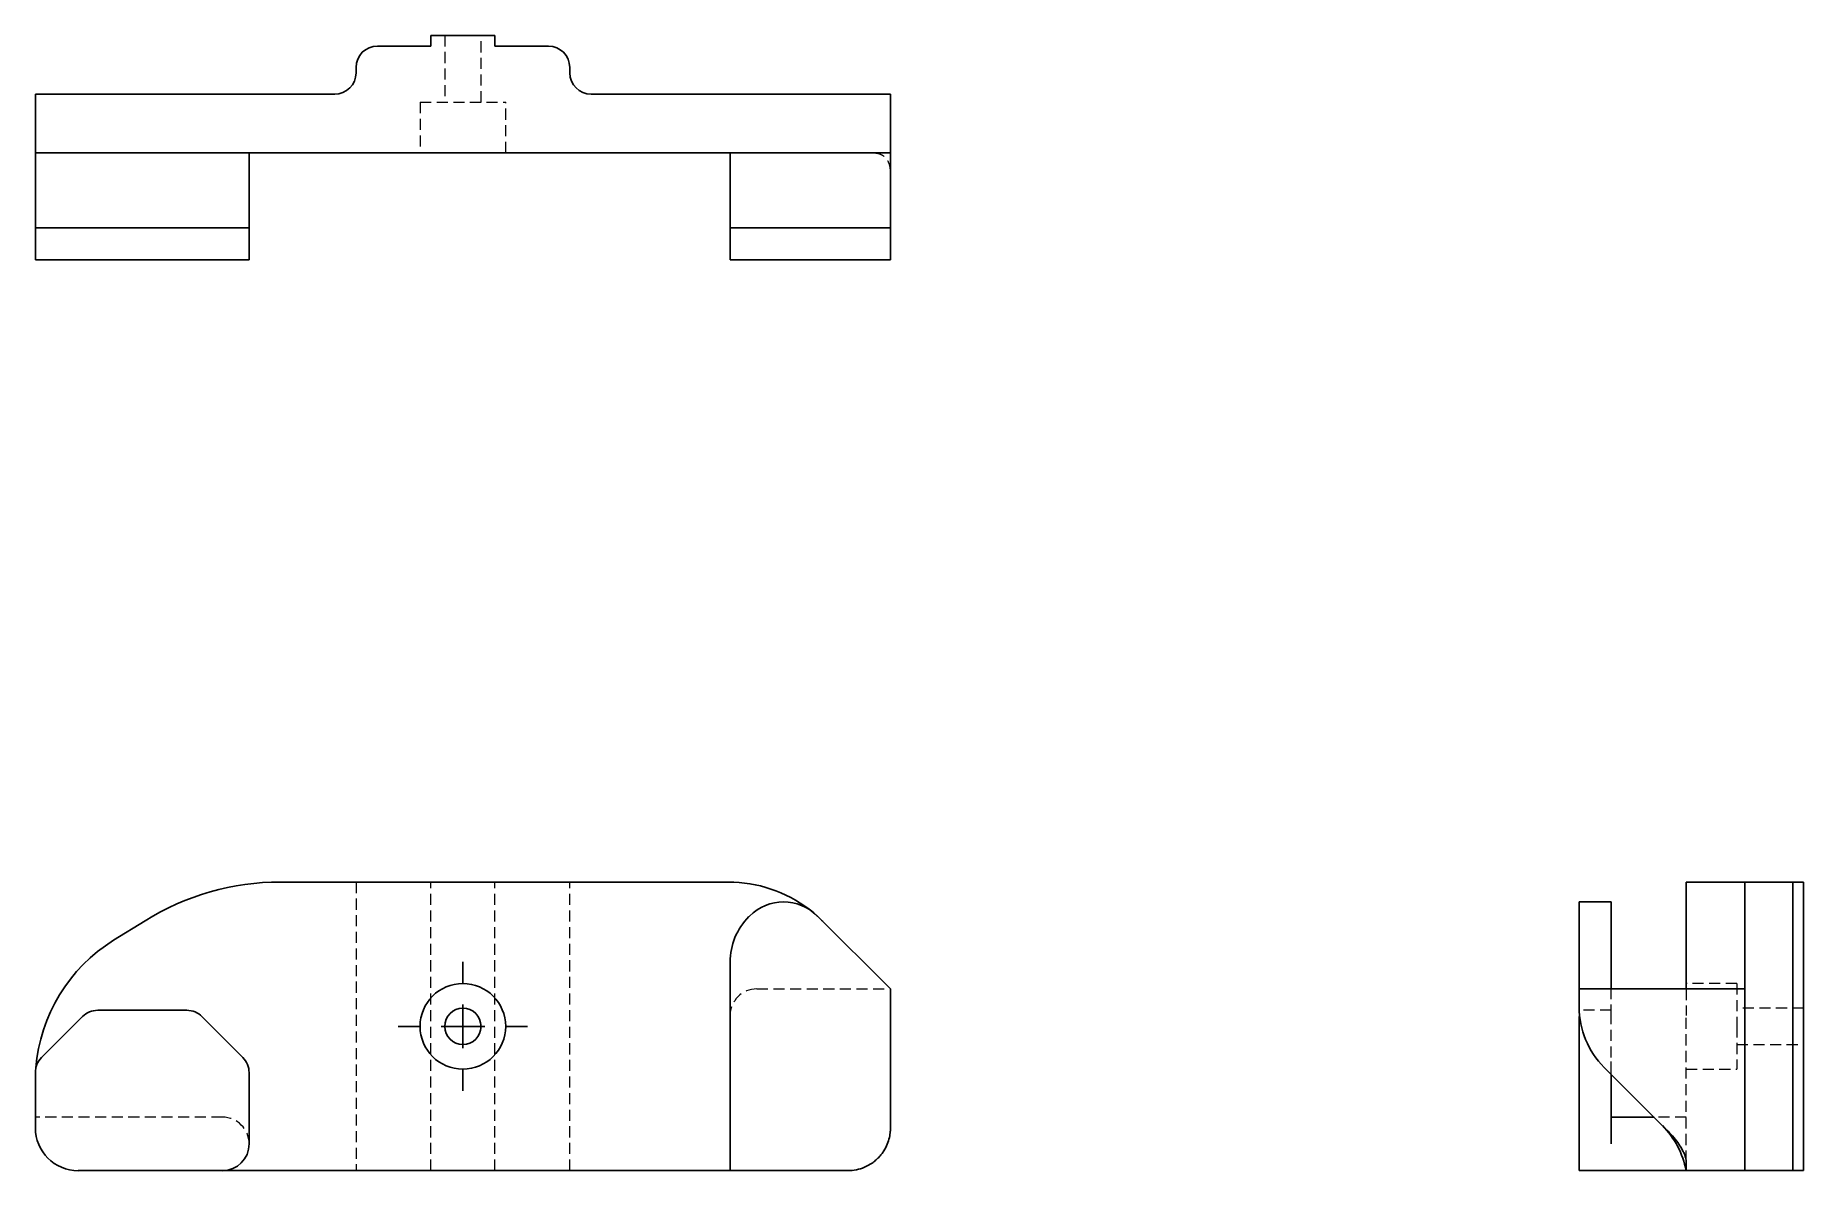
# Model space of a CAD drawing. Header units: millimetres. Extents: x 33 to 236, y 41 to 171.
import ezdxf

# ---------------------------------------------------------------- set-up
doc = ezdxf.new("R2010")
doc.units = ezdxf.units.MM
doc.linetypes.add('HIDDEN', pattern=[1.905, 1.27, -0.635])
doc.layers.add('10', color=7, linetype='Continuous')

# ---------------------------------------------------------------- blocks, each defined once
blk = doc.blocks.new('SW_CENTERMARKSYMBOL_0')
at = {"layer": '10', "color": 0}
for p, q in [((0, 5), (0, 7.41)), ((0, 0), (0, 2.5)), ((-5, 0), (-7.41, 0)), ((0, 0), (-2.5, 0)), ((0, 0), (0, -2.5)), ((0, 0), (2.5, 0)), ((5, 0), (7.41, 0)), ((0, -5), (0, -7.41))]:
    blk.add_line(p, q, dxfattribs=at)

msp = doc.modelspace()

# ---------------------------------------------------------------- linework, layer by layer
at = {"color": 7, "linetype": 'Continuous', "lineweight": 25}
for p, q in [((78.37, 169.65), (78.37, 170.88)), ((78.37, 170.88), (85.73, 170.88)), ((85.73, 170.88), (85.73, 169.65)), ((72.24, 169.65), (78.37, 169.65)), ((85.73, 169.65), (91.86, 169.65)), ((69.79, 167.2), (69.79, 166.58)), ((94.32, 166.58), (94.32, 167.2)), ((33, 164.13), (33, 157.39)), ((41.97, 164.13), (33, 164.13)), ((45.59, 164.13), (41.97, 164.13)), ((61.13, 164.13), (45.59, 164.13)), ((67.34, 164.13), (61.13, 164.13)), ((112.49, 164.13), (96.77, 164.13)), ((123.33, 164.13), (112.49, 164.13)), ((131.11, 164.13), (123.33, 164.13)), ((131.11, 157.39), (131.11, 164.13)), ((33, 157.39), (41.97, 157.39)), ((33, 157.39), (33, 148.8)), ((41.97, 157.39), (45.59, 157.39)), ((45.59, 157.39), (61.13, 157.39)), ((57.53, 148.8), (57.53, 157.39)), ((112.49, 157.39), (61.13, 157.39)), ((112.49, 157.39), (123.33, 157.39)), ((112.71, 157.39), (112.71, 148.8)), ((123.33, 157.39), (131.11, 157.39)), ((131.11, 148.8), (131.11, 157.39)), ((33, 148.8), (33, 145.12)), ((33.72, 148.8), (33, 148.8)), ((38.41, 148.8), (33.72, 148.8)), ((40.15, 148.8), (38.41, 148.8)), ((50.38, 148.8), (40.15, 148.8)), ((52.11, 148.8), (50.38, 148.8)), ((56.81, 148.8), (52.11, 148.8)), ((57.53, 148.8), (56.81, 148.8)), ((57.53, 145.12), (57.53, 148.8)), ((112.71, 148.8), (112.71, 145.12)), ((114.87, 148.8), (112.71, 148.8)), ((114.94, 148.8), (114.87, 148.8)), ((122.75, 148.8), (114.94, 148.8)), ((131.11, 148.8), (122.75, 148.8)), ((131.11, 145.12), (131.11, 148.8)), ((33, 145.12), (33.72, 145.12)), ((33.72, 145.12), (38.41, 145.12)), ((38.41, 145.12), (40.15, 145.12)), ((40.15, 145.12), (50.38, 145.12)), ((50.38, 145.12), (52.11, 145.12)), ((52.11, 145.12), (56.81, 145.12)), ((56.81, 145.12), (57.53, 145.12)), ((112.71, 145.12), (114.87, 145.12)), ((114.87, 145.12), (114.94, 145.12)), ((114.94, 145.12), (122.75, 145.12)), ((122.75, 145.12), (131.11, 145.12)), ((112.49, 73.74), (61.13, 73.74)), ((229.13, 73.74), (222.39, 73.74)), ((222.39, 73.74), (222.39, 69.25)), ((229.13, 69.25), (229.13, 73.74)), ((231.58, 73.74), (229.13, 73.74)), ((231.58, 73.74), (232.2, 73.74)), ((234.65, 73.74), (232.2, 73.74)), ((234.65, 40.63), (234.65, 73.74)), ((235.88, 73.74), (234.65, 73.74)), ((235.88, 40.63), (235.88, 73.74)), ((213.8, 71.45), (210.12, 71.45)), ((210.12, 71.45), (210.12, 69.84)), ((213.8, 69.84), (213.8, 71.45)), ((41.97, 67.05), (45.59, 69.3)), ((114.87, 69.76), (114.94, 69.84)), ((122.75, 69.84), (131.11, 61.47)), ((210.12, 69.84), (210.12, 61.47)), ((213.8, 61.47), (213.8, 69.84)), ((222.39, 69.25), (222.39, 61.47)), ((229.13, 61.47), (229.13, 69.25)), ((112.71, 59.41), (112.71, 64.56)), ((131.11, 59.41), (131.11, 61.47)), ((210.12, 59.41), (210.12, 61.47)), ((210.12, 61.47), (213.8, 61.47)), ((213.8, 61.47), (222.39, 61.47)), ((222.39, 61.47), (229.13, 61.47)), ((229.13, 45.53), (229.13, 61.47)), ((40.15, 59.02), (50.38, 59.02)), ((112.71, 59.41), (112.71, 52.47)), ((131.11, 52.47), (131.11, 59.41)), ((210.13, 59.02), (210.12, 59.02)), ((33.72, 53.61), (38.41, 58.3)), ((52.11, 58.3), (56.81, 53.61)), ((210.12, 58.3), (210.12, 53.61)), ((210.12, 53.61), (210.12, 51.87)), ((33, 45.53), (33, 51.87)), ((57.53, 43.69), (57.53, 51.87)), ((112.71, 52.47), (112.71, 45.79)), ((131.11, 45.53), (131.11, 52.47)), ((210.12, 43.69), (210.12, 51.87)), ((219.93, 45.53), (213, 52.47)), ((213.8, 43.69), (213.8, 51.66)), ((218.71, 46.76), (213.8, 46.76)), ((112.71, 40.63), (112.71, 45.79)), ((219.93, 45.53), (220.32, 45.14)), ((229.13, 40.63), (229.13, 45.53)), ((210.12, 43.69), (210.12, 40.63)), ((54.46, 40.63), (37.91, 40.63)), ((112.71, 40.63), (54.46, 40.63)), ((126.2, 40.63), (112.71, 40.63)), ((210.12, 40.63), (222.39, 40.63)), ((222.39, 40.63), (229.13, 40.63)), ((229.13, 40.63), (231.58, 40.63)), ((232.2, 40.63), (231.58, 40.63)), ((232.2, 40.63), (234.65, 40.63)), ((234.65, 40.63), (235.88, 40.63))]:
    msp.add_line(p, q, dxfattribs=at)
at = {"color": 7, "linetype": 'HIDDEN', "lineweight": 18}
for p, q in [((79.97, 170.88), (79.97, 163.21)), ((84.14, 163.21), (84.14, 170.88)), ((77.15, 163.21), (86.96, 163.21)), ((77.15, 163.21), (77.15, 157.39)), ((86.96, 157.39), (86.96, 163.21)), ((69.79, 73.74), (69.79, 40.63)), ((78.37, 40.63), (78.37, 73.74)), ((85.73, 40.63), (85.73, 73.74)), ((94.32, 40.63), (94.32, 73.74)), ((115.78, 61.47), (131.11, 61.47)), ((213.8, 58.41), (213.8, 61.47)), ((228.21, 62.09), (222.39, 62.09)), ((222.39, 61.47), (222.39, 58.41)), ((228.21, 62.09), (228.21, 57.18)), ((210.12, 59.02), (210.12, 58.3)), ((213.8, 59.02), (210.13, 59.02)), ((235.88, 59.27), (228.21, 59.27)), ((213.8, 58.3), (213.8, 58.41)), ((213.8, 53.61), (213.8, 58.3)), ((222.39, 41.66), (222.39, 58.41)), ((228.21, 57.18), (228.21, 52.28)), ((228.21, 55.1), (235.88, 55.1)), ((213.8, 51.87), (213.8, 53.61)), ((213.8, 51.66), (213.8, 51.87)), ((222.39, 52.28), (228.21, 52.28)), ((54.46, 46.76), (33, 46.76)), ((222.39, 46.76), (218.71, 46.76))]:
    msp.add_line(p, q, dxfattribs=at)
at = {"color": 7, "linetype": 'HIDDEN', "lineweight": 18, "flags": 128}
for points in [[(121.77, 70.61), (122.45, 70.06), (123.33, 69.25)], [(33, 50.91), (33.05, 52.28), (33.06, 52.41)]]:
    msp.add_lwpolyline(points, dxfattribs=at)
at = {"color": 7, "linetype": 'Continuous', "lineweight": 25}
for radius in [4.91, 2.08]:
    msp.add_circle((82.05, 57.18), radius, dxfattribs=at)
for centre, radius, start, end in [((72.24, 167.2), 2.45, 90, 180), ((91.86, 167.2), 2.45, 0, 90), ((67.34, 166.58), 2.45, 270, 0), ((96.77, 166.58), 2.45, 180, 270), ((61.13, 44.31), 29.43, 90, 121.866), ((112.49, 58.41), 15.33, 52.7418, 90), ((118.84, 65.93), 5.52, 45, 135), ((120.07, 64.56), 7.36, 135, 180), ((52.01, 50.91), 19.01, 121.866, 175.4683), ((40.15, 56.57), 2.45, 90, 135), ((50.38, 56.57), 2.45, 45, 90), ((219.93, 59.41), 9.81, 180, 225), ((35.45, 51.87), 2.45, 135, 180), ((55.07, 51.87), 2.45, 0, 45), ((37.91, 45.53), 4.91, 180, 270), ((126.2, 45.53), 4.91, 355.4531, 0), ((54.46, 43.69), 3.07, 270, 0)]:
    msp.add_arc(centre, radius, start, end, dxfattribs=at)
at = {"color": 7, "linetype": 'HIDDEN', "lineweight": 18}
for centre, radius, start, end in [((126.2, 154.93), 4.91, 0, 4.5469), ((115.78, 58.41), 3.07, 90, 180), ((54.46, 43.69), 3.07, 0, 90)]:
    msp.add_arc(centre, radius, start, end, dxfattribs=at)
msp.add_open_spline([(129.22, 157.39), (129.23, 157.39), (129.23, 157.39), (129.24, 157.39), (129.24, 157.39), (129.25, 157.39), (129.27, 157.39), (129.35, 157.39), (129.56, 157.37), (129.86, 157.3), (130.2, 157.14), (130.51, 156.89), (130.8, 156.5), (131.01, 155.98), (131.06, 155.55), (131.09, 155.32)], degree=3, knots=[0, 0, 0, 0, 0.005187, 0.005239, 0.005449, 0.006289, 0.00965, 0.023091, 0.076906, 0.184803, 0.295497, 0.441104, 0.590804, 0.792695, 1, 1, 1, 1], dxfattribs=at)
at = {"color": 7, "linetype": 'Continuous', "lineweight": 25}
for points, knots in [([(126.2, 40.63), (126.54, 40.63), (126.87, 40.66), (127.52, 40.79), (127.83, 40.89), (128.44, 41.15), (128.73, 41.31), (129.07, 41.55), (129.14, 41.6), (129.27, 41.7), (129.34, 41.76), (129.52, 41.92), (129.64, 42.03), (129.87, 42.27), (129.97, 42.39), (130.17, 42.64), (130.26, 42.76), (130.5, 43.15), (130.63, 43.4), (130.84, 43.92), (130.92, 44.18), (131.04, 44.67), (131.07, 44.91), (131.09, 45.14)], [0, 0, 0, 0, 0.125, 0.125, 0.25, 0.25, 0.375, 0.375, 0.40625, 0.40625, 0.4375, 0.4375, 0.5, 0.5, 0.5625, 0.5625, 0.625, 0.625, 0.75, 0.75, 0.875, 0.875, 1, 1, 1, 1]), ([(222.39, 40.63), (222.21, 41.6), (221.88, 42.54), (220.96, 44.29), (220.37, 45.09), (219.67, 45.79)], [0, 0, 0, 0, 0.5, 0.5, 1, 1, 1, 1]), ([(222.39, 40.63), (222.39, 40.63), (222.39, 40.66), (222.39, 40.79), (222.39, 40.89), (222.39, 41.15), (222.39, 41.31), (222.39, 41.55), (222.39, 41.6), (222.39, 41.7), (222.39, 41.76), (222.37, 41.92), (222.35, 42.03), (222.29, 42.27), (222.25, 42.39), (222.15, 42.64), (222.09, 42.76), (221.89, 43.15), (221.74, 43.4), (221.39, 43.92), (221.19, 44.18), (220.78, 44.67), (220.56, 44.91), (220.32, 45.14)], [0, 0, 0, 0, 0.125, 0.125, 0.25, 0.25, 0.375, 0.375, 0.40625, 0.40625, 0.4375, 0.4375, 0.5, 0.5, 0.5625, 0.5625, 0.625, 0.625, 0.75, 0.75, 0.875, 0.875, 1, 1, 1, 1])]:
    msp.add_open_spline(points, degree=3, knots=knots, dxfattribs=at)

# ---------------------------------------------------------------- block references
at = {"layer": '10'}
msp.add_blockref('SW_CENTERMARKSYMBOL_0', (82.05, 57.18), dxfattribs=at)

doc.saveas('drawing.dxf')
